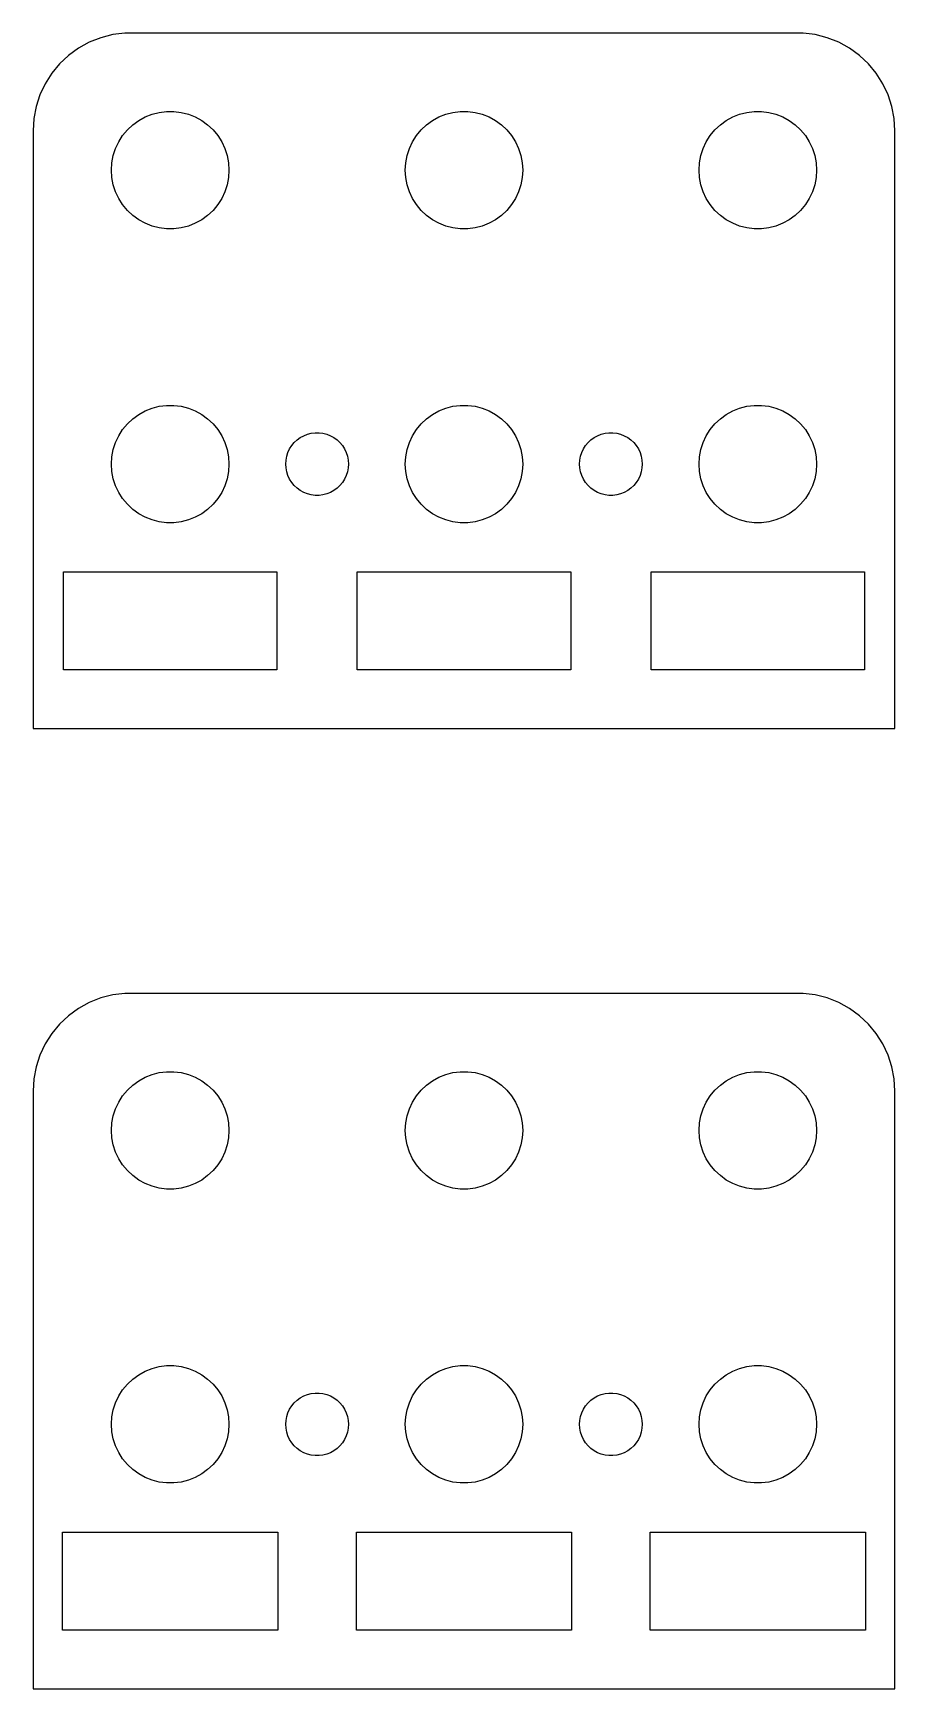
# Model space of a CAD drawing. Header units: metres. Extents: x -11 to 11, y 0 to 42.2.
import ezdxf

# ---------------------------------------------------------------- set-up
doc = ezdxf.new("R2010")
doc.units = ezdxf.units.M

msp = doc.modelspace()

# ---------------------------------------------------------------- linework, layer by layer
for p, q in [((-8.65697, 42.2451), (-8.96844, 42.2057)), ((8.65697, 42.2451), (-8.65697, 42.2451)), ((8.96844, 42.2057), (8.65697, 42.2451)), ((-9.83955, 41.8608), (-10.0936, 41.6763)), ((-9.56444, 42.0121), (-9.83955, 41.8608)), ((-9.27254, 42.1276), (-9.56444, 42.0121)), ((-8.96844, 42.2057), (-9.27254, 42.1276)), ((9.27254, 42.1276), (8.96844, 42.2057)), ((9.56444, 42.0121), (9.27254, 42.1276)), ((9.83955, 41.8608), (9.56444, 42.0121)), ((10.0936, 41.6763), (9.83955, 41.8608)), ((-10.3224, 41.4614), (-10.5225, 41.2195)), ((-10.0936, 41.6763), (-10.3224, 41.4614)), ((10.3224, 41.4614), (10.0936, 41.6763)), ((10.5225, 41.2195), (10.3224, 41.4614)), ((-10.5225, 41.2195), (-10.6908, 40.9544)), ((10.6908, 40.9544), (10.5225, 41.2195)), ((-10.8244, 40.6703), (-10.9214, 40.3717)), ((-10.6908, 40.9544), (-10.8244, 40.6703)), ((10.8244, 40.6703), (10.6908, 40.9544)), ((10.9214, 40.3717), (10.8244, 40.6703)), ((-10.9214, 40.3717), (-10.9803, 40.0633)), ((-8.13866, 40.1072), (-7.96352, 40.1766)), ((-7.96352, 40.1766), (-7.78107, 40.2234)), ((-7.78107, 40.2234), (-7.59418, 40.247)), ((-7.59418, 40.247), (-7.40581, 40.247)), ((-7.40581, 40.247), (-7.21892, 40.2234)), ((-7.21892, 40.2234), (-7.03647, 40.1766)), ((-7.03647, 40.1766), (-6.86133, 40.1072)), ((-0.638657, 40.1072), (-0.463516, 40.1766)), ((-0.463516, 40.1766), (-0.281067, 40.2234)), ((-0.281067, 40.2234), (-0.094177, 40.247)), ((-0.094177, 40.247), (0.094177, 40.247)), ((0.094177, 40.247), (0.281067, 40.2234)), ((0.281067, 40.2234), (0.463516, 40.1766)), ((0.463516, 40.1766), (0.638657, 40.1072)), ((6.86133, 40.1072), (7.03647, 40.1766)), ((7.03647, 40.1766), (7.21892, 40.2234)), ((7.21892, 40.2234), (7.40581, 40.247)), ((7.40581, 40.247), (7.59418, 40.247)), ((7.59418, 40.247), (7.78107, 40.2234)), ((7.78107, 40.2234), (7.96352, 40.1766)), ((7.96352, 40.1766), (8.13866, 40.1072)), ((10.9803, 40.0633), (10.9214, 40.3717)), ((-10.9803, 40.0633), (-11, 39.75)), ((-11, 39.75), (-11, 24.5)), ((-8.71352, 39.6317), (-8.59344, 39.7768)), ((-8.59344, 39.7768), (-8.45613, 39.9058)), ((-8.45613, 39.9058), (-8.30373, 40.0165)), ((-8.30373, 40.0165), (-8.13866, 40.1072)), ((-6.86133, 40.1072), (-6.69626, 40.0165)), ((-6.69626, 40.0165), (-6.54385, 39.9058)), ((-6.54385, 39.9058), (-6.40654, 39.7768)), ((-6.40654, 39.7768), (-6.28647, 39.6317)), ((-1.21352, 39.6317), (-1.09344, 39.7768)), ((-1.09344, 39.7768), (-0.956131, 39.9058)), ((-0.956131, 39.9058), (-0.803726, 40.0165)), ((-0.803726, 40.0165), (-0.638657, 40.1072)), ((0.638657, 40.1072), (0.803726, 40.0165)), ((0.803726, 40.0165), (0.956131, 39.9058)), ((0.956131, 39.9058), (1.09344, 39.7768)), ((1.09344, 39.7768), (1.21352, 39.6317)), ((6.28647, 39.6317), (6.40654, 39.7768)), ((6.40654, 39.7768), (6.54385, 39.9058)), ((6.54385, 39.9058), (6.69626, 40.0165)), ((6.69626, 40.0165), (6.86133, 40.1072)), ((8.13866, 40.1072), (8.30373, 40.0165)), ((8.30373, 40.0165), (8.45613, 39.9058)), ((8.45613, 39.9058), (8.59344, 39.7768)), ((8.59344, 39.7768), (8.71352, 39.6317)), ((11, 39.75), (10.9803, 40.0633)), ((11, 24.5), (11, 39.75)), ((-8.95287, 39.123), (-8.89465, 39.3022)), ((-8.89465, 39.3022), (-8.81445, 39.4726)), ((-8.81445, 39.4726), (-8.71352, 39.6317)), ((-6.28647, 39.6317), (-6.18553, 39.4726)), ((-6.18553, 39.4726), (-6.10533, 39.3022)), ((-6.10533, 39.3022), (-6.04712, 39.123)), ((-1.45287, 39.123), (-1.39465, 39.3022)), ((-1.39465, 39.3022), (-1.31445, 39.4726)), ((-1.31445, 39.4726), (-1.21352, 39.6317)), ((1.21352, 39.6317), (1.31445, 39.4726)), ((1.31445, 39.4726), (1.39465, 39.3022)), ((1.39465, 39.3022), (1.45287, 39.123)), ((6.04712, 39.123), (6.10533, 39.3022)), ((6.10533, 39.3022), (6.18553, 39.4726)), ((6.18553, 39.4726), (6.28647, 39.6317)), ((8.71352, 39.6317), (8.81445, 39.4726)), ((8.81445, 39.4726), (8.89465, 39.3022)), ((8.89465, 39.3022), (8.95287, 39.123)), ((-9, 38.75), (-8.98816, 38.938)), ((-8.98816, 38.938), (-8.95287, 39.123)), ((-6.04712, 39.123), (-6.01183, 38.938)), ((-6.01183, 38.938), (-6, 38.75)), ((-1.5, 38.75), (-1.48816, 38.938)), ((-1.48816, 38.938), (-1.45287, 39.123)), ((1.45287, 39.123), (1.48816, 38.938)), ((1.48816, 38.938), (1.5, 38.75)), ((6, 38.75), (6.01183, 38.938)), ((6.01183, 38.938), (6.04712, 39.123)), ((8.95287, 39.123), (8.98816, 38.938)), ((8.98816, 38.938), (9, 38.75)), ((-8.98816, 38.562), (-9, 38.75)), ((-8.95287, 38.377), (-8.98816, 38.562)), ((-6.01183, 38.562), (-6.04712, 38.377)), ((-6, 38.75), (-6.01183, 38.562)), ((-1.48816, 38.562), (-1.5, 38.75)), ((-1.45287, 38.377), (-1.48816, 38.562)), ((1.48816, 38.562), (1.45287, 38.377)), ((1.5, 38.75), (1.48816, 38.562)), ((6.01183, 38.562), (6, 38.75)), ((6.04712, 38.377), (6.01183, 38.562)), ((8.98816, 38.562), (8.95287, 38.377)), ((9, 38.75), (8.98816, 38.562)), ((-8.89465, 38.1978), (-8.95287, 38.377)), ((-8.81445, 38.0274), (-8.89465, 38.1978)), ((-8.71352, 37.8683), (-8.81445, 38.0274)), ((-6.18553, 38.0274), (-6.28647, 37.8683)), ((-6.10533, 38.1978), (-6.18553, 38.0274)), ((-6.04712, 38.377), (-6.10533, 38.1978)), ((-1.39465, 38.1978), (-1.45287, 38.377)), ((-1.31445, 38.0274), (-1.39465, 38.1978)), ((-1.21352, 37.8683), (-1.31445, 38.0274)), ((1.31445, 38.0274), (1.21352, 37.8683)), ((1.39465, 38.1978), (1.31445, 38.0274)), ((1.45287, 38.377), (1.39465, 38.1978)), ((6.10533, 38.1978), (6.04712, 38.377)), ((6.18553, 38.0274), (6.10533, 38.1978)), ((6.28647, 37.8683), (6.18553, 38.0274)), ((8.81445, 38.0274), (8.71352, 37.8683)), ((8.89465, 38.1978), (8.81445, 38.0274)), ((8.95287, 38.377), (8.89465, 38.1978)), ((-8.59344, 37.7232), (-8.71352, 37.8683)), ((-8.45613, 37.5942), (-8.59344, 37.7232)), ((-6.40654, 37.7232), (-6.54385, 37.5942)), ((-6.28647, 37.8683), (-6.40654, 37.7232)), ((-1.09344, 37.7232), (-1.21352, 37.8683)), ((-0.956131, 37.5942), (-1.09344, 37.7232)), ((1.09344, 37.7232), (0.956131, 37.5942)), ((1.21352, 37.8683), (1.09344, 37.7232)), ((6.40654, 37.7232), (6.28647, 37.8683)), ((6.54385, 37.5942), (6.40654, 37.7232)), ((8.59344, 37.7232), (8.45613, 37.5942)), ((8.71352, 37.8683), (8.59344, 37.7232)), ((-8.30373, 37.4835), (-8.45613, 37.5942)), ((-8.13866, 37.3927), (-8.30373, 37.4835)), ((-7.96352, 37.3234), (-8.13866, 37.3927)), ((-7.78107, 37.2766), (-7.96352, 37.3234)), ((-7.59418, 37.2529), (-7.78107, 37.2766)), ((-7.40581, 37.2529), (-7.59418, 37.2529)), ((-7.21892, 37.2766), (-7.40581, 37.2529)), ((-7.03647, 37.3234), (-7.21892, 37.2766)), ((-6.86133, 37.3927), (-7.03647, 37.3234)), ((-6.69626, 37.4835), (-6.86133, 37.3927)), ((-6.54385, 37.5942), (-6.69626, 37.4835)), ((-0.803726, 37.4835), (-0.956131, 37.5942)), ((-0.638657, 37.3927), (-0.803726, 37.4835)), ((-0.463516, 37.3234), (-0.638657, 37.3927)), ((-0.281067, 37.2766), (-0.463516, 37.3234)), ((-0.094177, 37.2529), (-0.281067, 37.2766)), ((0.094177, 37.2529), (-0.094177, 37.2529)), ((0.281067, 37.2766), (0.094177, 37.2529)), ((0.463516, 37.3234), (0.281067, 37.2766)), ((0.638657, 37.3927), (0.463516, 37.3234)), ((0.803726, 37.4835), (0.638657, 37.3927)), ((0.956131, 37.5942), (0.803726, 37.4835)), ((6.69626, 37.4835), (6.54385, 37.5942)), ((6.86133, 37.3927), (6.69626, 37.4835)), ((7.03647, 37.3234), (6.86133, 37.3927)), ((7.21892, 37.2766), (7.03647, 37.3234)), ((7.40581, 37.2529), (7.21892, 37.2766)), ((7.59418, 37.2529), (7.40581, 37.2529)), ((7.78107, 37.2766), (7.59418, 37.2529)), ((7.96352, 37.3234), (7.78107, 37.2766)), ((8.13866, 37.3927), (7.96352, 37.3234)), ((8.30373, 37.4835), (8.13866, 37.3927)), ((8.45613, 37.5942), (8.30373, 37.4835)), ((-8.30373, 32.5165), (-8.13866, 32.6072)), ((-8.13866, 32.6072), (-7.96352, 32.6766)), ((-7.96352, 32.6766), (-7.78107, 32.7234)), ((-7.78107, 32.7234), (-7.59418, 32.747)), ((-7.59418, 32.747), (-7.40581, 32.747)), ((-7.40581, 32.747), (-7.21892, 32.7234)), ((-7.21892, 32.7234), (-7.03647, 32.6766)), ((-7.03647, 32.6766), (-6.86133, 32.6072)), ((-6.86133, 32.6072), (-6.69626, 32.5165)), ((-0.803726, 32.5165), (-0.638657, 32.6072)), ((-0.638657, 32.6072), (-0.463516, 32.6766)), ((-0.463516, 32.6766), (-0.281067, 32.7234)), ((-0.281067, 32.7234), (-0.094177, 32.747)), ((-0.094177, 32.747), (0.094177, 32.747)), ((0.094177, 32.747), (0.281067, 32.7234)), ((0.281067, 32.7234), (0.463516, 32.6766)), ((0.463516, 32.6766), (0.638657, 32.6072)), ((0.638657, 32.6072), (0.803726, 32.5165)), ((6.69626, 32.5165), (6.86133, 32.6072)), ((6.86133, 32.6072), (7.03647, 32.6766)), ((7.03647, 32.6766), (7.21892, 32.7234)), ((7.21892, 32.7234), (7.40581, 32.747)), ((7.40581, 32.747), (7.59418, 32.747)), ((7.59418, 32.747), (7.78107, 32.7234)), ((7.78107, 32.7234), (7.96352, 32.6766)), ((7.96352, 32.6766), (8.13866, 32.6072)), ((8.13866, 32.6072), (8.30373, 32.5165)), ((-8.81445, 31.9726), (-8.71352, 32.1317)), ((-8.71352, 32.1317), (-8.59344, 32.2768)), ((-8.59344, 32.2768), (-8.45613, 32.4058)), ((-8.45613, 32.4058), (-8.30373, 32.5165)), ((-6.69626, 32.5165), (-6.54385, 32.4058)), ((-6.54385, 32.4058), (-6.40654, 32.2768)), ((-6.40654, 32.2768), (-6.28647, 32.1317)), ((-6.28647, 32.1317), (-6.18553, 31.9726)), ((-1.31445, 31.9726), (-1.21352, 32.1317)), ((-1.21352, 32.1317), (-1.09344, 32.2768)), ((-1.09344, 32.2768), (-0.956131, 32.4058)), ((-0.956131, 32.4058), (-0.803726, 32.5165)), ((0.803726, 32.5165), (0.956131, 32.4058)), ((0.956131, 32.4058), (1.09344, 32.2768)), ((1.09344, 32.2768), (1.21352, 32.1317)), ((1.21352, 32.1317), (1.31445, 31.9726)), ((6.18553, 31.9726), (6.28647, 32.1317)), ((6.28647, 32.1317), (6.40654, 32.2768)), ((6.40654, 32.2768), (6.54385, 32.4058)), ((6.54385, 32.4058), (6.69626, 32.5165)), ((8.30373, 32.5165), (8.45613, 32.4058)), ((8.45613, 32.4058), (8.59344, 32.2768)), ((8.59344, 32.2768), (8.71352, 32.1317)), ((8.71352, 32.1317), (8.81445, 31.9726)), ((-8.95287, 31.623), (-8.89465, 31.8022)), ((-8.89465, 31.8022), (-8.81445, 31.9726)), ((-6.18553, 31.9726), (-6.10533, 31.8022)), ((-6.10533, 31.8022), (-6.04712, 31.623)), ((-4.45103, 31.6354), (-4.3972, 31.7202)), ((-4.3972, 31.7202), (-4.33316, 31.7976)), ((-4.33316, 31.7976), (-4.25993, 31.8664)), ((-4.25993, 31.8664), (-4.17865, 31.9255)), ((-4.17865, 31.9255), (-4.09062, 31.9738)), ((-4.09062, 31.9738), (-3.99721, 32.0108)), ((-3.99721, 32.0108), (-3.8999, 32.0358)), ((-3.8999, 32.0358), (-3.80023, 32.0484)), ((-3.80023, 32.0484), (-3.69975, 32.0484)), ((-3.69975, 32.0484), (-3.60008, 32.0358)), ((-3.60008, 32.0358), (-3.50278, 32.0108)), ((-3.50278, 32.0108), (-3.40936, 31.9738)), ((-3.40936, 31.9738), (-3.32133, 31.9255)), ((-3.32133, 31.9255), (-3.24005, 31.8664)), ((-3.24005, 31.8664), (-3.16682, 31.7976)), ((-3.16682, 31.7976), (-3.10278, 31.7202)), ((-3.10278, 31.7202), (-3.04895, 31.6354)), ((-1.45287, 31.623), (-1.39465, 31.8022)), ((-1.39465, 31.8022), (-1.31445, 31.9726)), ((1.31445, 31.9726), (1.39465, 31.8022)), ((1.39465, 31.8022), (1.45287, 31.623)), ((3.04895, 31.6354), (3.10278, 31.7202)), ((3.10278, 31.7202), (3.16682, 31.7976)), ((3.16682, 31.7976), (3.24005, 31.8664)), ((3.24005, 31.8664), (3.32133, 31.9255)), ((3.32133, 31.9255), (3.40936, 31.9738)), ((3.40936, 31.9738), (3.50278, 32.0108)), ((3.50278, 32.0108), (3.60008, 32.0358)), ((3.60008, 32.0358), (3.69975, 32.0484)), ((3.69975, 32.0484), (3.80023, 32.0484)), ((3.80023, 32.0484), (3.8999, 32.0358)), ((3.8999, 32.0358), (3.99721, 32.0108)), ((3.99721, 32.0108), (4.09062, 31.9738)), ((4.09062, 31.9738), (4.17865, 31.9255)), ((4.17865, 31.9255), (4.25993, 31.8664)), ((4.25993, 31.8664), (4.33316, 31.7976)), ((4.33316, 31.7976), (4.3972, 31.7202)), ((4.3972, 31.7202), (4.45103, 31.6354)), ((6.04712, 31.623), (6.10533, 31.8022)), ((6.10533, 31.8022), (6.18553, 31.9726)), ((8.81445, 31.9726), (8.89465, 31.8022)), ((8.89465, 31.8022), (8.95287, 31.623)), ((-9, 31.25), (-8.98816, 31.438)), ((-8.98816, 31.438), (-8.95287, 31.623)), ((-6.04712, 31.623), (-6.01183, 31.438)), ((-6.01183, 31.438), (-6, 31.25)), ((-4.54999, 31.25), (-4.54369, 31.3503)), ((-4.54369, 31.3503), (-4.52486, 31.4489)), ((-4.52486, 31.4489), (-4.49382, 31.5445)), ((-4.49382, 31.5445), (-4.45103, 31.6354)), ((-3.04895, 31.6354), (-3.00616, 31.5445)), ((-3.00616, 31.5445), (-2.97513, 31.4489)), ((-2.97513, 31.4489), (-2.9563, 31.3503)), ((-2.9563, 31.3503), (-2.95, 31.25)), ((-1.5, 31.25), (-1.48816, 31.438)), ((-1.48816, 31.438), (-1.45287, 31.623)), ((1.45287, 31.623), (1.48816, 31.438)), ((1.48816, 31.438), (1.5, 31.25)), ((2.95, 31.25), (2.9563, 31.3503)), ((2.9563, 31.3503), (2.97513, 31.4489)), ((2.97513, 31.4489), (3.00616, 31.5445)), ((3.00616, 31.5445), (3.04895, 31.6354)), ((4.45103, 31.6354), (4.49382, 31.5445)), ((4.49382, 31.5445), (4.52486, 31.4489)), ((4.52486, 31.4489), (4.54369, 31.3503)), ((4.54369, 31.3503), (4.54999, 31.25)), ((6, 31.25), (6.01183, 31.438)), ((6.01183, 31.438), (6.04712, 31.623)), ((8.95287, 31.623), (8.98816, 31.438)), ((8.98816, 31.438), (9, 31.25)), ((-8.98816, 31.062), (-9, 31.25)), ((-8.95287, 30.877), (-8.98816, 31.062)), ((-8.89465, 30.6978), (-8.95287, 30.877)), ((-6.04712, 30.877), (-6.10533, 30.6978)), ((-6.01183, 31.062), (-6.04712, 30.877)), ((-6, 31.25), (-6.01183, 31.062)), ((-4.54369, 31.1497), (-4.54999, 31.25)), ((-4.52486, 31.051), (-4.54369, 31.1497)), ((-4.49382, 30.9555), (-4.52486, 31.051)), ((-4.45103, 30.8646), (-4.49382, 30.9555)), ((-4.3972, 30.7798), (-4.45103, 30.8646)), ((-3.04895, 30.8646), (-3.10278, 30.7798)), ((-3.00616, 30.9555), (-3.04895, 30.8646)), ((-2.97513, 31.051), (-3.00616, 30.9555)), ((-2.9563, 31.1497), (-2.97513, 31.051)), ((-2.95, 31.25), (-2.9563, 31.1497)), ((-1.48816, 31.062), (-1.5, 31.25)), ((-1.45287, 30.877), (-1.48816, 31.062)), ((-1.39465, 30.6978), (-1.45287, 30.877)), ((1.45287, 30.877), (1.39465, 30.6978)), ((1.48816, 31.062), (1.45287, 30.877)), ((1.5, 31.25), (1.48816, 31.062)), ((2.9563, 31.1497), (2.95, 31.25)), ((2.97513, 31.051), (2.9563, 31.1497)), ((3.00616, 30.9555), (2.97513, 31.051)), ((3.04895, 30.8646), (3.00616, 30.9555)), ((3.10278, 30.7798), (3.04895, 30.8646)), ((4.45103, 30.8646), (4.3972, 30.7798)), ((4.49382, 30.9555), (4.45103, 30.8646)), ((4.52486, 31.051), (4.49382, 30.9555)), ((4.54369, 31.1497), (4.52486, 31.051)), ((4.54999, 31.25), (4.54369, 31.1497)), ((6.01183, 31.062), (6, 31.25)), ((6.04712, 30.877), (6.01183, 31.062)), ((6.10533, 30.6978), (6.04712, 30.877)), ((8.95287, 30.877), (8.89465, 30.6978)), ((8.98816, 31.062), (8.95287, 30.877)), ((9, 31.25), (8.98816, 31.062)), ((-8.81445, 30.5274), (-8.89465, 30.6978)), ((-8.71352, 30.3683), (-8.81445, 30.5274)), ((-6.18553, 30.5274), (-6.28647, 30.3683)), ((-6.10533, 30.6978), (-6.18553, 30.5274)), ((-4.33316, 30.7024), (-4.3972, 30.7798)), ((-4.25993, 30.6336), (-4.33316, 30.7024)), ((-4.17865, 30.5745), (-4.25993, 30.6336)), ((-4.09062, 30.5261), (-4.17865, 30.5745)), ((-3.99721, 30.4892), (-4.09062, 30.5261)), ((-3.8999, 30.4642), (-3.99721, 30.4892)), ((-3.80023, 30.4516), (-3.8999, 30.4642)), ((-3.69975, 30.4516), (-3.80023, 30.4516)), ((-3.60008, 30.4642), (-3.69975, 30.4516)), ((-3.50278, 30.4892), (-3.60008, 30.4642)), ((-3.40936, 30.5261), (-3.50278, 30.4892)), ((-3.32133, 30.5745), (-3.40936, 30.5261)), ((-3.24005, 30.6336), (-3.32133, 30.5745)), ((-3.16682, 30.7024), (-3.24005, 30.6336)), ((-3.10278, 30.7798), (-3.16682, 30.7024)), ((-1.31445, 30.5274), (-1.39465, 30.6978)), ((-1.21352, 30.3683), (-1.31445, 30.5274)), ((1.31445, 30.5274), (1.21352, 30.3683)), ((1.39465, 30.6978), (1.31445, 30.5274)), ((3.16682, 30.7024), (3.10278, 30.7798)), ((3.24005, 30.6336), (3.16682, 30.7024)), ((3.32133, 30.5745), (3.24005, 30.6336)), ((3.40936, 30.5261), (3.32133, 30.5745)), ((3.50278, 30.4892), (3.40936, 30.5261)), ((3.60008, 30.4642), (3.50278, 30.4892)), ((3.69975, 30.4516), (3.60008, 30.4642)), ((3.80023, 30.4516), (3.69975, 30.4516)), ((3.8999, 30.4642), (3.80023, 30.4516)), ((3.99721, 30.4892), (3.8999, 30.4642)), ((4.09062, 30.5261), (3.99721, 30.4892)), ((4.17865, 30.5745), (4.09062, 30.5261)), ((4.25993, 30.6336), (4.17865, 30.5745)), ((4.33316, 30.7024), (4.25993, 30.6336)), ((4.3972, 30.7798), (4.33316, 30.7024)), ((6.18553, 30.5274), (6.10533, 30.6978)), ((6.28647, 30.3683), (6.18553, 30.5274)), ((8.81445, 30.5274), (8.71352, 30.3683)), ((8.89465, 30.6978), (8.81445, 30.5274)), ((-8.59344, 30.2232), (-8.71352, 30.3683)), ((-8.45613, 30.0942), (-8.59344, 30.2232)), ((-8.30373, 29.9835), (-8.45613, 30.0942)), ((-6.54385, 30.0942), (-6.69626, 29.9835)), ((-6.40654, 30.2232), (-6.54385, 30.0942)), ((-6.28647, 30.3683), (-6.40654, 30.2232)), ((-1.09344, 30.2232), (-1.21352, 30.3683)), ((-0.956131, 30.0942), (-1.09344, 30.2232)), ((-0.803726, 29.9835), (-0.956131, 30.0942)), ((0.956131, 30.0942), (0.803726, 29.9835)), ((1.09344, 30.2232), (0.956131, 30.0942)), ((1.21352, 30.3683), (1.09344, 30.2232)), ((6.40654, 30.2232), (6.28647, 30.3683)), ((6.54385, 30.0942), (6.40654, 30.2232)), ((6.69626, 29.9835), (6.54385, 30.0942)), ((8.45613, 30.0942), (8.30373, 29.9835)), ((8.59344, 30.2232), (8.45613, 30.0942)), ((8.71352, 30.3683), (8.59344, 30.2232)), ((-8.13866, 29.8927), (-8.30373, 29.9835)), ((-7.96352, 29.8234), (-8.13866, 29.8927)), ((-7.78107, 29.7766), (-7.96352, 29.8234)), ((-7.59418, 29.7529), (-7.78107, 29.7766)), ((-7.40581, 29.7529), (-7.59418, 29.7529)), ((-7.21892, 29.7766), (-7.40581, 29.7529)), ((-7.03647, 29.8234), (-7.21892, 29.7766)), ((-6.86133, 29.8927), (-7.03647, 29.8234)), ((-6.69626, 29.9835), (-6.86133, 29.8927)), ((-0.638657, 29.8927), (-0.803726, 29.9835)), ((-0.463516, 29.8234), (-0.638657, 29.8927)), ((-0.281067, 29.7766), (-0.463516, 29.8234)), ((-0.094177, 29.7529), (-0.281067, 29.7766)), ((0.094177, 29.7529), (-0.094177, 29.7529)), ((0.281067, 29.7766), (0.094177, 29.7529)), ((0.463516, 29.8234), (0.281067, 29.7766)), ((0.638657, 29.8927), (0.463516, 29.8234)), ((0.803726, 29.9835), (0.638657, 29.8927)), ((6.86133, 29.8927), (6.69626, 29.9835)), ((7.03647, 29.8234), (6.86133, 29.8927)), ((7.21892, 29.7766), (7.03647, 29.8234)), ((7.40581, 29.7529), (7.21892, 29.7766)), ((7.59418, 29.7529), (7.40581, 29.7529)), ((7.78107, 29.7766), (7.59418, 29.7529)), ((7.96352, 29.8234), (7.78107, 29.7766)), ((8.13866, 29.8927), (7.96352, 29.8234)), ((8.30373, 29.9835), (8.13866, 29.8927)), ((-10.2254, 26), (-10.2254, 28.5)), ((-10.2254, 28.5), (-4.77463, 28.5)), ((-4.77463, 28.5), (-4.77463, 26)), ((-2.72536, 26), (-2.72536, 28.5)), ((-2.72536, 28.5), (2.72536, 28.5)), ((2.72536, 28.5), (2.72536, 26)), ((4.77463, 26), (4.77463, 28.5)), ((4.77463, 28.5), (10.2254, 28.5)), ((10.2254, 28.5), (10.2254, 26)), ((-4.77463, 26), (-10.2254, 26)), ((2.72536, 26), (-2.72536, 26)), ((10.2254, 26), (4.77463, 26)), ((-11, 24.5), (11, 24.5)), ((-8.65697, 17.7451), (-8.96844, 17.7057)), ((8.65697, 17.7451), (-8.65697, 17.7451)), ((8.96844, 17.7057), (8.65697, 17.7451)), ((-9.83955, 17.3608), (-10.0936, 17.1763)), ((-9.56444, 17.5121), (-9.83955, 17.3608)), ((-9.27254, 17.6276), (-9.56444, 17.5121)), ((-8.96844, 17.7057), (-9.27254, 17.6276)), ((9.27254, 17.6276), (8.96844, 17.7057)), ((9.56444, 17.5121), (9.27254, 17.6276)), ((9.83955, 17.3608), (9.56444, 17.5121)), ((10.0936, 17.1763), (9.83955, 17.3608)), ((-10.3224, 16.9614), (-10.5225, 16.7195)), ((-10.0936, 17.1763), (-10.3224, 16.9614)), ((10.3224, 16.9614), (10.0936, 17.1763)), ((10.5225, 16.7195), (10.3224, 16.9614)), ((-10.5225, 16.7195), (-10.6908, 16.4544)), ((10.6908, 16.4544), (10.5225, 16.7195)), ((-10.8244, 16.1703), (-10.9214, 15.8717)), ((-10.6908, 16.4544), (-10.8244, 16.1703)), ((10.8244, 16.1703), (10.6908, 16.4544)), ((10.9214, 15.8717), (10.8244, 16.1703)), ((-10.9214, 15.8717), (-10.9803, 15.5633)), ((-8.13866, 15.6072), (-7.96352, 15.6766)), ((-7.96352, 15.6766), (-7.78107, 15.7234)), ((-7.78107, 15.7234), (-7.59418, 15.747)), ((-7.59418, 15.747), (-7.40581, 15.747)), ((-7.40581, 15.747), (-7.21892, 15.7234)), ((-7.21892, 15.7234), (-7.03647, 15.6766)), ((-7.03647, 15.6766), (-6.86133, 15.6072)), ((-0.638657, 15.6072), (-0.463516, 15.6766)), ((-0.463516, 15.6766), (-0.281067, 15.7234)), ((-0.281067, 15.7234), (-0.094177, 15.747)), ((-0.094177, 15.747), (0.094177, 15.747)), ((0.094177, 15.747), (0.281067, 15.7234)), ((0.281067, 15.7234), (0.463516, 15.6766)), ((0.463516, 15.6766), (0.638657, 15.6072)), ((6.86133, 15.6072), (7.03647, 15.6766)), ((7.03647, 15.6766), (7.21892, 15.7234)), ((7.21892, 15.7234), (7.40581, 15.747)), ((7.40581, 15.747), (7.59418, 15.747)), ((7.59418, 15.747), (7.78107, 15.7234)), ((7.78107, 15.7234), (7.96352, 15.6766)), ((7.96352, 15.6766), (8.13866, 15.6072)), ((10.9803, 15.5633), (10.9214, 15.8717)), ((-10.9803, 15.5633), (-11, 15.25)), ((-11, 15.25), (-11, 0)), ((-8.71352, 15.1317), (-8.59344, 15.2768)), ((-8.59344, 15.2768), (-8.45613, 15.4058)), ((-8.45613, 15.4058), (-8.30373, 15.5165)), ((-8.30373, 15.5165), (-8.13866, 15.6072)), ((-6.86133, 15.6072), (-6.69626, 15.5165)), ((-6.69626, 15.5165), (-6.54385, 15.4058)), ((-6.54385, 15.4058), (-6.40654, 15.2768)), ((-6.40654, 15.2768), (-6.28647, 15.1317)), ((-1.21352, 15.1317), (-1.09344, 15.2768)), ((-1.09344, 15.2768), (-0.956131, 15.4058)), ((-0.956131, 15.4058), (-0.803726, 15.5165)), ((-0.803726, 15.5165), (-0.638657, 15.6072)), ((0.638657, 15.6072), (0.803726, 15.5165)), ((0.803726, 15.5165), (0.956131, 15.4058)), ((0.956131, 15.4058), (1.09344, 15.2768)), ((1.09344, 15.2768), (1.21352, 15.1317)), ((6.28647, 15.1317), (6.40654, 15.2768)), ((6.40654, 15.2768), (6.54385, 15.4058)), ((6.54385, 15.4058), (6.69626, 15.5165)), ((6.69626, 15.5165), (6.86133, 15.6072)), ((8.13866, 15.6072), (8.30373, 15.5165)), ((8.30373, 15.5165), (8.45613, 15.4058)), ((8.45613, 15.4058), (8.59344, 15.2768)), ((8.59344, 15.2768), (8.71352, 15.1317)), ((11, 15.25), (10.9803, 15.5633)), ((11, 0), (11, 15.25)), ((-8.95287, 14.623), (-8.89465, 14.8022)), ((-8.89465, 14.8022), (-8.81445, 14.9726)), ((-8.81445, 14.9726), (-8.71352, 15.1317)), ((-6.28647, 15.1317), (-6.18553, 14.9726)), ((-6.18553, 14.9726), (-6.10533, 14.8022)), ((-6.10533, 14.8022), (-6.04712, 14.623)), ((-1.45287, 14.623), (-1.39465, 14.8022)), ((-1.39465, 14.8022), (-1.31445, 14.9726)), ((-1.31445, 14.9726), (-1.21352, 15.1317)), ((1.21352, 15.1317), (1.31445, 14.9726)), ((1.31445, 14.9726), (1.39465, 14.8022)), ((1.39465, 14.8022), (1.45287, 14.623)), ((6.04712, 14.623), (6.10533, 14.8022)), ((6.10533, 14.8022), (6.18553, 14.9726)), ((6.18553, 14.9726), (6.28647, 15.1317)), ((8.71352, 15.1317), (8.81445, 14.9726)), ((8.81445, 14.9726), (8.89465, 14.8022)), ((8.89465, 14.8022), (8.95287, 14.623)), ((-9, 14.25), (-8.98816, 14.438)), ((-8.98816, 14.438), (-8.95287, 14.623)), ((-6.04712, 14.623), (-6.01183, 14.438)), ((-6.01183, 14.438), (-6, 14.25)), ((-1.5, 14.25), (-1.48816, 14.438)), ((-1.48816, 14.438), (-1.45287, 14.623)), ((1.45287, 14.623), (1.48816, 14.438)), ((1.48816, 14.438), (1.5, 14.25)), ((6, 14.25), (6.01183, 14.438)), ((6.01183, 14.438), (6.04712, 14.623)), ((8.95287, 14.623), (8.98816, 14.438)), ((8.98816, 14.438), (9, 14.25)), ((-8.98816, 14.062), (-9, 14.25)), ((-8.95287, 13.877), (-8.98816, 14.062)), ((-6.01183, 14.062), (-6.04712, 13.877)), ((-6, 14.25), (-6.01183, 14.062)), ((-1.48816, 14.062), (-1.5, 14.25)), ((-1.45287, 13.877), (-1.48816, 14.062)), ((1.48816, 14.062), (1.45287, 13.877)), ((1.5, 14.25), (1.48816, 14.062)), ((6.01183, 14.062), (6, 14.25)), ((6.04712, 13.877), (6.01183, 14.062)), ((8.98816, 14.062), (8.95287, 13.877)), ((9, 14.25), (8.98816, 14.062)), ((-8.89465, 13.6978), (-8.95287, 13.877)), ((-8.81445, 13.5274), (-8.89465, 13.6978)), ((-8.71352, 13.3683), (-8.81445, 13.5274)), ((-6.18553, 13.5274), (-6.28647, 13.3683)), ((-6.10533, 13.6978), (-6.18553, 13.5274)), ((-6.04712, 13.877), (-6.10533, 13.6978)), ((-1.39465, 13.6978), (-1.45287, 13.877)), ((-1.31445, 13.5274), (-1.39465, 13.6978)), ((-1.21352, 13.3683), (-1.31445, 13.5274)), ((1.31445, 13.5274), (1.21352, 13.3683)), ((1.39465, 13.6978), (1.31445, 13.5274)), ((1.45287, 13.877), (1.39465, 13.6978)), ((6.10533, 13.6978), (6.04712, 13.877)), ((6.18553, 13.5274), (6.10533, 13.6978)), ((6.28647, 13.3683), (6.18553, 13.5274)), ((8.81445, 13.5274), (8.71352, 13.3683)), ((8.89465, 13.6978), (8.81445, 13.5274)), ((8.95287, 13.877), (8.89465, 13.6978)), ((-8.59344, 13.2232), (-8.71352, 13.3683)), ((-8.45613, 13.0942), (-8.59344, 13.2232)), ((-6.40654, 13.2232), (-6.54385, 13.0942)), ((-6.28647, 13.3683), (-6.40654, 13.2232)), ((-1.09344, 13.2232), (-1.21352, 13.3683)), ((-0.956131, 13.0942), (-1.09344, 13.2232)), ((1.09344, 13.2232), (0.956131, 13.0942)), ((1.21352, 13.3683), (1.09344, 13.2232)), ((6.40654, 13.2232), (6.28647, 13.3683)), ((6.54385, 13.0942), (6.40654, 13.2232)), ((8.59344, 13.2232), (8.45613, 13.0942)), ((8.71352, 13.3683), (8.59344, 13.2232)), ((-8.30373, 12.9835), (-8.45613, 13.0942)), ((-8.13866, 12.8927), (-8.30373, 12.9835)), ((-7.96352, 12.8234), (-8.13866, 12.8927)), ((-7.78107, 12.7766), (-7.96352, 12.8234)), ((-7.59418, 12.7529), (-7.78107, 12.7766)), ((-7.40581, 12.7529), (-7.59418, 12.7529)), ((-7.21892, 12.7766), (-7.40581, 12.7529)), ((-7.03647, 12.8234), (-7.21892, 12.7766)), ((-6.86133, 12.8927), (-7.03647, 12.8234)), ((-6.69626, 12.9835), (-6.86133, 12.8927)), ((-6.54385, 13.0942), (-6.69626, 12.9835)), ((-0.803726, 12.9835), (-0.956131, 13.0942)), ((-0.638657, 12.8927), (-0.803726, 12.9835)), ((-0.463516, 12.8234), (-0.638657, 12.8927)), ((-0.281067, 12.7766), (-0.463516, 12.8234)), ((-0.094177, 12.7529), (-0.281067, 12.7766)), ((0.094177, 12.7529), (-0.094177, 12.7529)), ((0.281067, 12.7766), (0.094177, 12.7529)), ((0.463516, 12.8234), (0.281067, 12.7766)), ((0.638657, 12.8927), (0.463516, 12.8234)), ((0.803726, 12.9835), (0.638657, 12.8927)), ((0.956131, 13.0942), (0.803726, 12.9835)), ((6.69626, 12.9835), (6.54385, 13.0942)), ((6.86133, 12.8927), (6.69626, 12.9835)), ((7.03647, 12.8234), (6.86133, 12.8927)), ((7.21892, 12.7766), (7.03647, 12.8234)), ((7.40581, 12.7529), (7.21892, 12.7766)), ((7.59418, 12.7529), (7.40581, 12.7529)), ((7.78107, 12.7766), (7.59418, 12.7529)), ((7.96352, 12.8234), (7.78107, 12.7766)), ((8.13866, 12.8927), (7.96352, 12.8234)), ((8.30373, 12.9835), (8.13866, 12.8927)), ((8.45613, 13.0942), (8.30373, 12.9835)), ((-8.30373, 8.01648), (-8.13866, 8.10724)), ((-8.13866, 8.10724), (-7.96352, 8.17657)), ((-7.96352, 8.17657), (-7.78107, 8.22342)), ((-7.78107, 8.22342), (-7.59418, 8.24704)), ((-7.59418, 8.24704), (-7.40581, 8.24704)), ((-7.40581, 8.24704), (-7.21892, 8.22342)), ((-7.21892, 8.22342), (-7.03647, 8.17657)), ((-7.03647, 8.17657), (-6.86133, 8.10724)), ((-6.86133, 8.10724), (-6.69626, 8.01648)), ((-0.803726, 8.01648), (-0.638657, 8.10724)), ((-0.638657, 8.10724), (-0.463516, 8.17657)), ((-0.463516, 8.17657), (-0.281067, 8.22342)), ((-0.281067, 8.22342), (-0.094177, 8.24704)), ((-0.094177, 8.24704), (0.094177, 8.24704)), ((0.094177, 8.24704), (0.281067, 8.22342)), ((0.281067, 8.22342), (0.463516, 8.17657)), ((0.463516, 8.17657), (0.638657, 8.10724)), ((0.638657, 8.10724), (0.803726, 8.01648)), ((6.69626, 8.01648), (6.86133, 8.10724)), ((6.86133, 8.10724), (7.03647, 8.17657)), ((7.03647, 8.17657), (7.21892, 8.22342)), ((7.21892, 8.22342), (7.40581, 8.24704)), ((7.40581, 8.24704), (7.59418, 8.24704)), ((7.59418, 8.24704), (7.78107, 8.22342)), ((7.78107, 8.22342), (7.96352, 8.17657)), ((7.96352, 8.17657), (8.13866, 8.10724)), ((8.13866, 8.10724), (8.30373, 8.01648)), ((-8.81445, 7.47263), (-8.71352, 7.63167)), ((-8.71352, 7.63167), (-8.59344, 7.77681)), ((-8.59344, 7.77681), (-8.45613, 7.90576)), ((-8.45613, 7.90576), (-8.30373, 8.01648)), ((-6.69626, 8.01648), (-6.54385, 7.90576)), ((-6.54385, 7.90576), (-6.40654, 7.77681)), ((-6.40654, 7.77681), (-6.28647, 7.63167)), ((-6.28647, 7.63167), (-6.18553, 7.47263)), ((-1.31445, 7.47263), (-1.21352, 7.63167)), ((-1.21352, 7.63167), (-1.09344, 7.77681)), ((-1.09344, 7.77681), (-0.956131, 7.90576)), ((-0.956131, 7.90576), (-0.803726, 8.01648)), ((0.803726, 8.01648), (0.956131, 7.90576)), ((0.956131, 7.90576), (1.09344, 7.77681)), ((1.09344, 7.77681), (1.21352, 7.63167)), ((1.21352, 7.63167), (1.31445, 7.47263)), ((6.18553, 7.47263), (6.28647, 7.63167)), ((6.28647, 7.63167), (6.40654, 7.77681)), ((6.40654, 7.77681), (6.54385, 7.90576)), ((6.54385, 7.90576), (6.69626, 8.01648)), ((8.30373, 8.01648), (8.45613, 7.90576)), ((8.45613, 7.90576), (8.59344, 7.77681)), ((8.59344, 7.77681), (8.71352, 7.63167)), ((8.71352, 7.63167), (8.81445, 7.47263)), ((-8.95287, 7.12303), (-8.89465, 7.30219)), ((-8.89465, 7.30219), (-8.81445, 7.47263)), ((-6.18553, 7.47263), (-6.10533, 7.30219)), ((-6.10533, 7.30219), (-6.04712, 7.12303)), ((-4.45103, 7.13539), (-4.3972, 7.22021)), ((-4.3972, 7.22021), (-4.33316, 7.29762)), ((-4.33316, 7.29762), (-4.25993, 7.36641)), ((-4.25993, 7.36641), (-4.17865, 7.42546)), ((-4.17865, 7.42546), (-4.09062, 7.47385)), ((-4.09062, 7.47385), (-3.99721, 7.51083)), ((-3.99721, 7.51083), (-3.8999, 7.53583)), ((-3.8999, 7.53583), (-3.80023, 7.54842)), ((-3.80023, 7.54842), (-3.69975, 7.54842)), ((-3.69975, 7.54842), (-3.60008, 7.53583)), ((-3.60008, 7.53583), (-3.50278, 7.51083)), ((-3.50278, 7.51083), (-3.40936, 7.47385)), ((-3.40936, 7.47385), (-3.32133, 7.42546)), ((-3.32133, 7.42546), (-3.24005, 7.36641)), ((-3.24005, 7.36641), (-3.16682, 7.29762)), ((-3.16682, 7.29762), (-3.10278, 7.22021)), ((-3.10278, 7.22021), (-3.04895, 7.13539)), ((-1.45287, 7.12303), (-1.39465, 7.30219)), ((-1.39465, 7.30219), (-1.31445, 7.47263)), ((1.31445, 7.47263), (1.39465, 7.30219)), ((1.39465, 7.30219), (1.45287, 7.12303)), ((3.04895, 7.13539), (3.10278, 7.22021)), ((3.10278, 7.22021), (3.16682, 7.29762)), ((3.16682, 7.29762), (3.24005, 7.36641)), ((3.24005, 7.36641), (3.32133, 7.42546)), ((3.32133, 7.42546), (3.40936, 7.47385)), ((3.40936, 7.47385), (3.50278, 7.51083)), ((3.50278, 7.51083), (3.60008, 7.53583)), ((3.60008, 7.53583), (3.69975, 7.54842)), ((3.69975, 7.54842), (3.80023, 7.54842)), ((3.80023, 7.54842), (3.8999, 7.53583)), ((3.8999, 7.53583), (3.99721, 7.51083)), ((3.99721, 7.51083), (4.09062, 7.47385)), ((4.09062, 7.47385), (4.17865, 7.42546)), ((4.17865, 7.42546), (4.25993, 7.36641)), ((4.25993, 7.36641), (4.33316, 7.29762)), ((4.33316, 7.29762), (4.3972, 7.22021)), ((4.3972, 7.22021), (4.45103, 7.13539)), ((6.04712, 7.12303), (6.10533, 7.30219)), ((6.10533, 7.30219), (6.18553, 7.47263)), ((8.81445, 7.47263), (8.89465, 7.30219)), ((8.89465, 7.30219), (8.95287, 7.12303)), ((-9, 6.75), (-8.98816, 6.93799)), ((-8.98816, 6.93799), (-8.95287, 7.12303)), ((-6.04712, 7.12303), (-6.01183, 6.93799)), ((-6.01183, 6.93799), (-6, 6.75)), ((-4.54999, 6.75), (-4.54369, 6.85027)), ((-4.54369, 6.85027), (-4.52486, 6.94894)), ((-4.52486, 6.94894), (-4.49382, 7.04449)), ((-4.49382, 7.04449), (-4.45103, 7.13539)), ((-3.04895, 7.13539), (-3.00616, 7.04449)), ((-3.00616, 7.04449), (-2.97513, 6.94894)), ((-2.97513, 6.94894), (-2.9563, 6.85027)), ((-2.9563, 6.85027), (-2.95, 6.75)), ((-1.5, 6.75), (-1.48816, 6.93799)), ((-1.48816, 6.93799), (-1.45287, 7.12303)), ((1.45287, 7.12303), (1.48816, 6.93799)), ((1.48816, 6.93799), (1.5, 6.75)), ((2.95, 6.75), (2.9563, 6.85027)), ((2.9563, 6.85027), (2.97513, 6.94894)), ((2.97513, 6.94894), (3.00616, 7.04449)), ((3.00616, 7.04449), (3.04895, 7.13539)), ((4.45103, 7.13539), (4.49382, 7.04449)), ((4.49382, 7.04449), (4.52486, 6.94894)), ((4.52486, 6.94894), (4.54369, 6.85027)), ((4.54369, 6.85027), (4.54999, 6.75)), ((6, 6.75), (6.01183, 6.93799)), ((6.01183, 6.93799), (6.04712, 7.12303)), ((8.95287, 7.12303), (8.98816, 6.93799)), ((8.98816, 6.93799), (9, 6.75)), ((-8.98816, 6.562), (-9, 6.75)), ((-8.95287, 6.37695), (-8.98816, 6.562)), ((-8.89465, 6.1978), (-8.95287, 6.37695)), ((-6.04712, 6.37695), (-6.10533, 6.1978)), ((-6.01183, 6.562), (-6.04712, 6.37695)), ((-6, 6.75), (-6.01183, 6.562)), ((-4.54369, 6.64972), (-4.54999, 6.75)), ((-4.52486, 6.55104), (-4.54369, 6.64972)), ((-4.49382, 6.45549), (-4.52486, 6.55104)), ((-4.45103, 6.36459), (-4.49382, 6.45549)), ((-4.3972, 6.27977), (-4.45103, 6.36459)), ((-3.04895, 6.36459), (-3.10278, 6.27977)), ((-3.00616, 6.45549), (-3.04895, 6.36459)), ((-2.97513, 6.55104), (-3.00616, 6.45549)), ((-2.9563, 6.64972), (-2.97513, 6.55104)), ((-2.95, 6.75), (-2.9563, 6.64972)), ((-1.48816, 6.562), (-1.5, 6.75)), ((-1.45287, 6.37695), (-1.48816, 6.562)), ((-1.39465, 6.1978), (-1.45287, 6.37695)), ((1.45287, 6.37695), (1.39465, 6.1978)), ((1.48816, 6.562), (1.45287, 6.37695)), ((1.5, 6.75), (1.48816, 6.562)), ((2.9563, 6.64972), (2.95, 6.75)), ((2.97513, 6.55104), (2.9563, 6.64972)), ((3.00616, 6.45549), (2.97513, 6.55104)), ((3.04895, 6.36459), (3.00616, 6.45549)), ((3.10278, 6.27977), (3.04895, 6.36459)), ((4.45103, 6.36459), (4.3972, 6.27977)), ((4.49382, 6.45549), (4.45103, 6.36459)), ((4.52486, 6.55104), (4.49382, 6.45549)), ((4.54369, 6.64972), (4.52486, 6.55104)), ((4.54999, 6.75), (4.54369, 6.64972)), ((6.01183, 6.562), (6, 6.75)), ((6.04712, 6.37695), (6.01183, 6.562)), ((6.10533, 6.1978), (6.04712, 6.37695)), ((8.95287, 6.37695), (8.89465, 6.1978)), ((8.98816, 6.562), (8.95287, 6.37695)), ((9, 6.75), (8.98816, 6.562)), ((-8.81445, 6.02736), (-8.89465, 6.1978)), ((-8.71352, 5.86832), (-8.81445, 6.02736)), ((-6.18553, 6.02736), (-6.28647, 5.86832)), ((-6.10533, 6.1978), (-6.18553, 6.02736)), ((-4.33316, 6.20236), (-4.3972, 6.27977)), ((-4.25993, 6.13358), (-4.33316, 6.20236)), ((-4.17865, 6.07452), (-4.25993, 6.13358)), ((-4.09062, 6.02614), (-4.17865, 6.07452)), ((-3.99721, 5.98915), (-4.09062, 6.02614)), ((-3.8999, 5.96416), (-3.99721, 5.98915)), ((-3.80023, 5.95157), (-3.8999, 5.96416)), ((-3.69975, 5.95157), (-3.80023, 5.95157)), ((-3.60008, 5.96416), (-3.69975, 5.95157)), ((-3.50278, 5.98915), (-3.60008, 5.96416)), ((-3.40936, 6.02614), (-3.50278, 5.98915)), ((-3.32133, 6.07452), (-3.40936, 6.02614)), ((-3.24005, 6.13358), (-3.32133, 6.07452)), ((-3.16682, 6.20236), (-3.24005, 6.13358)), ((-3.10278, 6.27977), (-3.16682, 6.20236)), ((-1.31445, 6.02736), (-1.39465, 6.1978)), ((-1.21352, 5.86832), (-1.31445, 6.02736)), ((1.31445, 6.02736), (1.21352, 5.86832)), ((1.39465, 6.1978), (1.31445, 6.02736)), ((3.16682, 6.20236), (3.10278, 6.27977)), ((3.24005, 6.13358), (3.16682, 6.20236)), ((3.32133, 6.07452), (3.24005, 6.13358)), ((3.40936, 6.02614), (3.32133, 6.07452)), ((3.50278, 5.98915), (3.40936, 6.02614)), ((3.60008, 5.96416), (3.50278, 5.98915)), ((3.69975, 5.95157), (3.60008, 5.96416)), ((3.80023, 5.95157), (3.69975, 5.95157)), ((3.8999, 5.96416), (3.80023, 5.95157)), ((3.99721, 5.98915), (3.8999, 5.96416)), ((4.09062, 6.02614), (3.99721, 5.98915)), ((4.17865, 6.07452), (4.09062, 6.02614)), ((4.25993, 6.13358), (4.17865, 6.07452)), ((4.33316, 6.20236), (4.25993, 6.13358)), ((4.3972, 6.27977), (4.33316, 6.20236)), ((6.18553, 6.02736), (6.10533, 6.1978)), ((6.28647, 5.86832), (6.18553, 6.02736)), ((8.81445, 6.02736), (8.71352, 5.86832)), ((8.89465, 6.1978), (8.81445, 6.02736)), ((-8.59344, 5.72318), (-8.71352, 5.86832)), ((-8.45613, 5.59422), (-8.59344, 5.72318)), ((-8.30373, 5.48351), (-8.45613, 5.59422)), ((-6.54385, 5.59422), (-6.69626, 5.48351)), ((-6.40654, 5.72318), (-6.54385, 5.59422)), ((-6.28647, 5.86832), (-6.40654, 5.72318)), ((-1.09344, 5.72318), (-1.21352, 5.86832)), ((-0.956131, 5.59422), (-1.09344, 5.72318)), ((-0.803726, 5.48351), (-0.956131, 5.59422)), ((0.956131, 5.59422), (0.803726, 5.48351)), ((1.09344, 5.72318), (0.956131, 5.59422)), ((1.21352, 5.86832), (1.09344, 5.72318)), ((6.40654, 5.72318), (6.28647, 5.86832)), ((6.54385, 5.59422), (6.40654, 5.72318)), ((6.69626, 5.48351), (6.54385, 5.59422)), ((8.45613, 5.59422), (8.30373, 5.48351)), ((8.59344, 5.72318), (8.45613, 5.59422)), ((8.71352, 5.86832), (8.59344, 5.72318)), ((-8.13866, 5.39275), (-8.30373, 5.48351)), ((-7.96352, 5.32341), (-8.13866, 5.39275)), ((-7.78107, 5.27657), (-7.96352, 5.32341)), ((-7.59418, 5.25294), (-7.78107, 5.27657)), ((-7.40581, 5.25294), (-7.59418, 5.25294)), ((-7.21892, 5.27657), (-7.40581, 5.25294)), ((-7.03647, 5.32341), (-7.21892, 5.27657)), ((-6.86133, 5.39275), (-7.03647, 5.32341)), ((-6.69626, 5.48351), (-6.86133, 5.39275)), ((-0.638657, 5.39275), (-0.803726, 5.48351)), ((-0.463516, 5.32341), (-0.638657, 5.39275)), ((-0.281067, 5.27657), (-0.463516, 5.32341)), ((-0.094177, 5.25294), (-0.281067, 5.27657)), ((0.094177, 5.25294), (-0.094177, 5.25294)), ((0.281067, 5.27657), (0.094177, 5.25294)), ((0.463516, 5.32341), (0.281067, 5.27657)), ((0.638657, 5.39275), (0.463516, 5.32341)), ((0.803726, 5.48351), (0.638657, 5.39275)), ((6.86133, 5.39275), (6.69626, 5.48351)), ((7.03647, 5.32341), (6.86133, 5.39275)), ((7.21892, 5.27657), (7.03647, 5.32341)), ((7.40581, 5.25294), (7.21892, 5.27657)), ((7.59418, 5.25294), (7.40581, 5.25294)), ((7.78107, 5.27657), (7.59418, 5.25294)), ((7.96352, 5.32341), (7.78107, 5.27657)), ((8.13866, 5.39275), (7.96352, 5.32341)), ((8.30373, 5.48351), (8.13866, 5.39275)), ((-10.2483, 1.5), (-10.2483, 4)), ((-10.2483, 4), (-4.75166, 4)), ((-4.75166, 4), (-4.75166, 1.5)), ((-2.74832, 1.5), (-2.74832, 4)), ((-2.74832, 4), (2.74832, 4)), ((2.74832, 4), (2.74832, 1.5)), ((4.75166, 1.5), (4.75166, 4)), ((4.75166, 4), (10.2483, 4)), ((10.2483, 4), (10.2483, 1.5)), ((-4.75166, 1.5), (-10.2483, 1.5)), ((2.74832, 1.5), (-2.74832, 1.5)), ((10.2483, 1.5), (4.75166, 1.5)), ((-11, 0), (11, 0))]:
    msp.add_line(p, q)

doc.saveas('drawing.dxf')
